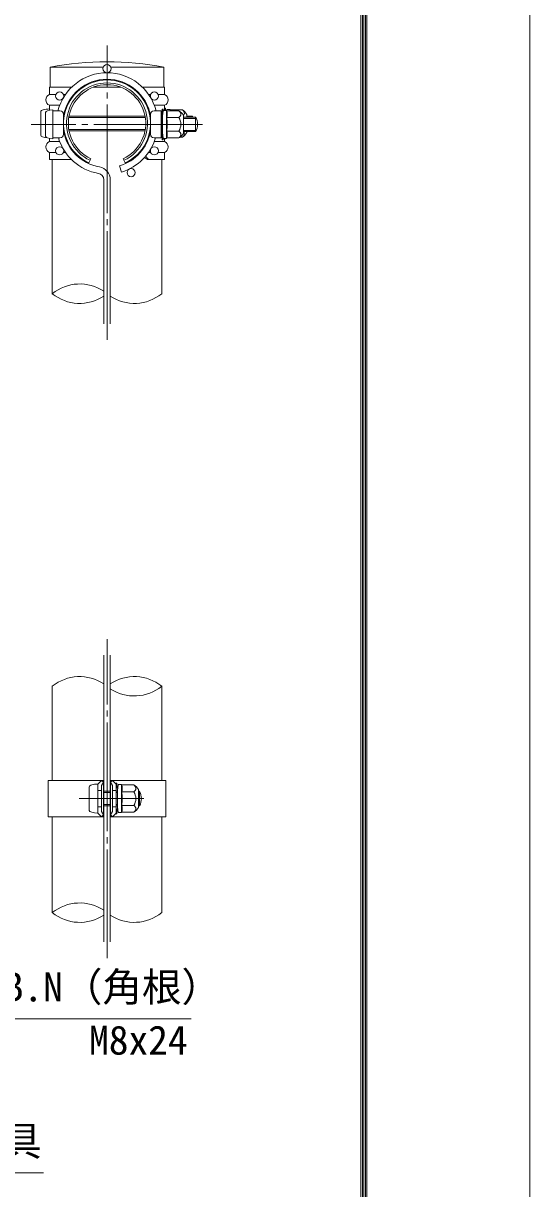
# Model space of a CAD drawing. Units: millimetres, scale not verified. Extents: x -4200 to 4200, y -2970 to 2970.
# Drawn here: x 3360 to 4200, y -717 to 1213 of the extents above; entities that cross this region are included whole.
import ezdxf
from ezdxf.enums import TextEntityAlignment as Align

# ---------------------------------------------------------------- set-up
doc = ezdxf.new("R2010")
doc.units = ezdxf.units.MM
doc.header["$LTSCALE"] = 10
doc.linetypes.add('LONG_CHAIN', pattern=[21, 18, -1, 1, -1])
for name, color, linetype, lineweight in [('0-3_D-STR1', 1, 'Continuous', 9), ('0-4_D-BMK', 2, 'LONG_CHAIN', 9), ('0-5_D-STR-DIM', 7, 'Continuous', 9), ('0-8_D-STR2', 7, 'Continuous', 9), ('0-9_D-STR3', 3, 'Continuous', 9), ('0-A_D-STR-TXT', 7, 'Continuous', 9), ('0-E_D-TTL', 7, 'Continuous', 9)]:
    doc.layers.add(name, color=color, linetype=linetype, lineweight=lineweight)
doc.styles.add('ＭＳ ゴシック', font='')
doc.styles.get('ＭＳ ゴシック').set_extended_font_data('MS Gothic')

msp = doc.modelspace()

# ---------------------------------------------------------------- linework, layer by layer
at = {"layer": '0-3_D-STR1'}
for p, q in [((3492.86, 1140.59), (3404.88, 1140.59)), ((3404.88, 1140.59), (3404.88, 1107.59)), ((3593.58, 1140.59), (3505.59, 1140.59)), ((3593.58, 1107.59), (3593.58, 1140.59)), ((3440.44, 1107.59), (3404.88, 1107.59)), ((3459.43, 1107.59), (3457.3, 1107.59)), ((3522.07, 1107.59), (3476.39, 1107.59)), ((3593.58, 1107.59), (3558.02, 1107.59)), ((3408.48, 987.59), (3408.48, 765.59)), ((3589.98, 765.59), (3589.98, 987.68)), ((3408.48, 115.22), (3408.48, -40.78)), ((3589.98, -40.78), (3589.98, 115.22)), ((3408.48, -100.78), (3408.48, -259.78)), ((3589.98, -259.78), (3589.98, -100.78))]:
    msp.add_line(p, q, dxfattribs=at)
msp.add_arc((3499.23, 662.3), 487.51, 78.84081, 101.15919, dxfattribs=at)
at = {"layer": '0-4_D-BMK'}
for p, q in [((3499.23, 688.91), (3499.23, 1176.59)), ((3657.32, 1046.06), (3373.2, 1046.06)), ((3499.23, -334.97), (3499.23, 193.4)), ((3453.23, -70.78), (3560.45, -70.78))]:
    msp.add_line(p, q, dxfattribs=at)
at = {"layer": '0-5_D-STR-DIM'}
for centre, start, end in [((3453.85, 709.6), 56.30864, 129.02451), ((3453.85, 821.57), 230.97549, 303.69136), ((3544.6, 821.57), 236.30864, 309.02451), ((3453.85, 59.23), 56.30864, 129.02451), ((3544.6, 59.23), 50.97549, 123.69136), ((3544.6, 171.2), 236.30864, 309.02451), ((3453.85, -315.77), 56.30864, 129.02451), ((3453.85, -203.8), 230.97549, 303.69136), ((3544.6, -203.8), 236.30864, 309.02451)]:
    msp.add_arc(centre, 72.06, start, end, dxfattribs=at)
at = {"layer": '0-8_D-STR2'}
for p, q in [((3520.15, 977.44), (3523.23, 967.09)), ((3493.83, 715.59), (3493.83, 954.18)), ((3504.63, 715.59), (3504.63, 954.18)), ((3493.83, -308.28), (3493.83, 166.72)), ((3504.63, -308.28), (3504.63, 166.72))]:
    msp.add_line(p, q, dxfattribs=at)
for centre in [(3499.23, 1138.34), (3420.64, 1092.96), (3577.82, 1092.96), (3420.64, 1002.21), (3577.82, 1002.21), (3539.18, 966.11)]:
    msp.add_circle(centre, 6.75, dxfattribs=at)
for centre, radius, start, end in [((3499.23, 1047.59), 84, 14.4591, 165.5409), ((3499.23, 1047.59), 73.2, 10.38886, 169.61114), ((3499.23, 1047.59), 84, 196.62015, 260.16066), ((3499.23, 1047.59), 73.2, 190.38886, 260.16066), ((3499.23, 1047.59), 73.2, 286.60421, 349.61114), ((3499.23, 1047.59), 84, 286.60421, 343.37985), ((3483.03, 954.18), 21.6, 0, 80.16066), ((3483.03, 954.18), 10.8, 0, 80.16066)]:
    msp.add_arc(centre, radius, start, end, dxfattribs=at)
at = {"layer": '0-9_D-STR3'}
for p, q in [((3440.44, 1107.59), (3403.68, 1107.59)), ((3403.68, 1095.59), (3403.68, 1107.59)), ((3457.3, 1107.59), (3459.43, 1107.59)), ((3594.78, 1107.59), (3558.02, 1107.59)), ((3594.78, 1107.59), (3594.78, 1099.27)), ((3594.78, 1095.59), (3594.78, 1107.59)), ((3403.68, 1095.59), (3414.42, 1095.59)), ((3426.85, 1095.59), (3430.29, 1095.59)), ((3571.6, 1095.59), (3568.16, 1095.59)), ((3594.78, 1095.59), (3584.04, 1095.59)), ((3389.28, 1067.09), (3389.28, 1028.09)), ((3397.23, 1065.63), (3397.23, 1026.5)), ((3403.68, 1069.38), (3403.68, 1077.59)), ((3403.68, 1077.59), (3420.77, 1077.59)), ((3403.68, 1071.59), (3403.68, 1069.84)), ((3409.23, 1022.06), (3409.23, 1070.06)), ((3409.23, 1068.56), (3421.23, 1068.56)), ((3427.23, 1029.56), (3427.23, 1062.56)), ((3571.23, 1062.56), (3571.23, 1029.56)), ((3577.23, 1068.56), (3589.23, 1068.56)), ((3594.78, 1077.59), (3577.69, 1077.59)), ((3589.23, 1068.56), (3589.23, 1023.56)), ((3590.77, 1066.91), (3589.23, 1061.6)), ((3590.77, 1071.23), (3590.77, 1066.91)), ((3590.77, 1071.23), (3592.27, 1071.23)), ((3591.33, 1059.54), (3592.49, 1069.03)), ((3592.27, 1071.23), (3592.27, 1066.91)), ((3597.8, 1069.29), (3592.79, 1069.29)), ((3594.78, 1069.29), (3594.78, 1077.59)), ((3594.78, 1073.09), (3594.78, 1069.29)), ((3596.28, 1073.09), (3594.78, 1073.09)), ((3596.28, 1073.09), (3596.28, 1069.29)), ((3597.92, 1046.04), (3597.92, 1069.22)), ((3598.14, 1068.93), (3598.34, 1070.58)), ((3618.31, 1068.58), (3598.27, 1068.58)), ((3603.65, 1070.84), (3598.64, 1070.84)), ((3603.77, 1068.58), (3603.77, 1070.76)), ((3604.07, 1070.11), (3603.94, 1070.62)), ((3624.16, 1070.11), (3604.07, 1070.11)), ((3631.68, 1062.59), (3631.68, 1058.06)), ((3427.23, 1058.06), (3427.99, 1058.06)), ((3427.23, 1056.03), (3427.72, 1056.03)), ((3435.81, 1057.56), (3562.65, 1057.56)), ((3436.16, 1059.59), (3562.3, 1059.59)), ((3570.46, 1058.06), (3571.23, 1058.06)), ((3570.73, 1056.03), (3571.23, 1056.03)), ((3589.23, 1061.6), (3589.23, 1030.52)), ((3590.73, 1058.21), (3591.33, 1058.21)), ((3591.33, 1059.54), (3591.33, 1032.54)), ((3591.33, 1058.21), (3591.33, 1033.91)), ((3618.31, 1057.32), (3597.92, 1057.32)), ((3597.92, 1046.04), (3597.92, 1022.87)), ((3625.83, 1061.06), (3625.83, 1031.06)), ((3625.83, 1058.06), (3646.23, 1058.06)), ((3625.83, 1056.03), (3647.2, 1056.03)), ((3646.23, 1058.06), (3646.23, 1034.06)), ((3409.23, 1023.56), (3421.23, 1023.56)), ((3427.23, 1036.09), (3428.15, 1036.09)), ((3427.29, 1034.06), (3428.51, 1034.06)), ((3435.81, 1037.62), (3562.65, 1037.62)), ((3436.16, 1035.59), (3562.3, 1035.59)), ((3569.95, 1034.06), (3571.17, 1034.06)), ((3570.3, 1036.09), (3571.23, 1036.09)), ((3577.23, 1023.56), (3589.23, 1023.56)), ((3590.77, 1024.54), (3589.23, 1030.52)), ((3590.73, 1033.91), (3591.33, 1033.91)), ((3590.73, 1030.52), (3592.27, 1024.54)), ((3591.33, 1032.54), (3592.49, 1023.06)), ((3592.27, 1024.54), (3592.27, 1020.23)), ((3618.31, 1034.81), (3597.92, 1034.81)), ((3618.31, 1023.55), (3598.22, 1023.55)), ((3624.16, 1025.07), (3620.48, 1025.07)), ((3625.83, 1036.09), (3647.2, 1036.09)), ((3625.83, 1034.06), (3646.23, 1034.06)), ((3631.68, 1034.06), (3631.68, 1032.59)), ((3403.68, 1017.59), (3403.68, 1022.75)), ((3403.68, 1017.59), (3403.68, 1022.75)), ((3403.68, 1017.59), (3420.77, 1017.59)), ((3426.12, 1006.15), (3426.12, 1006.22)), ((3594.78, 1017.59), (3577.69, 1017.59)), ((3597.73, 1022.79), (3592.79, 1022.79)), ((3594.78, 1022.79), (3594.78, 1017.59)), ((3594.78, 1017.59), (3594.78, 1022.79)), ((3594.78, 1022.79), (3594.78, 1022.09)), ((3403.68, 987.59), (3403.68, 999.59)), ((3403.68, 999.59), (3414.42, 999.59)), ((3403.68, 987.59), (3440.44, 987.59)), ((3426.85, 999.59), (3430.29, 999.59)), ((3457.3, 987.59), (3459.43, 987.59)), ((3469.23, 982.14), (3472.48, 989.23)), ((3529.23, 982.14), (3525.98, 989.23)), ((3594.78, 987.59), (3567.91, 987.59)), ((3571.6, 999.59), (3568.16, 999.59)), ((3594.78, 999.59), (3584.04, 999.59)), ((3594.78, 987.59), (3592.15, 987.59)), ((3594.78, 987.59), (3594.78, 999.59)), ((3594.78, 995.91), (3594.78, 987.59)), ((3401.58, -40.78), (3493.83, -40.78)), ((3401.58, -40.78), (3401.58, -100.78)), ((3469.79, -51.28), (3469.79, -90.28)), ((3490.18, -40.78), (3484.19, -46.78)), ((3484.19, -94.78), (3484.19, -46.78)), ((3484.19, -46.78), (3484.19, -94.78)), ((3484.19, -57.28), (3490.18, -57.28)), ((3490.18, -40.78), (3493.18, -43.78)), ((3493.18, -43.78), (3490.18, -49.27)), ((3490.18, -92.3), (3490.18, -49.27)), ((3491.71, -46.48), (3493.19, -46.48)), ((3493.18, -95.08), (3493.18, -46.48)), ((3493.19, -46.48), (3493.19, -40.78)), ((3504.63, -40.78), (3596.88, -40.78)), ((3505.27, -46.48), (3505.27, -40.78)), ((3508.27, -40.78), (3505.27, -43.78)), ((3505.27, -43.78), (3508.27, -49.27)), ((3505.27, -95.08), (3505.27, -46.48)), ((3506.75, -46.48), (3505.27, -46.48)), ((3508.27, -40.78), (3514.27, -46.78)), ((3508.27, -92.3), (3508.27, -49.27)), ((3514.27, -57.28), (3508.27, -57.28)), ((3514.27, -45.28), (3514.27, -49.6)), ((3515.77, -45.28), (3514.27, -45.28)), ((3514.27, -94.78), (3514.27, -46.78)), ((3514.83, -51.35), (3516.99, -54.37)), ((3515.77, -45.28), (3515.77, -49.6)), ((3516.05, -50.47), (3517.29, -52.21)), ((3516.67, -57.28), (3517.83, -47.8)), ((3516.67, -57.28), (3516.67, -84.28)), ((3523.14, -47.53), (3518.13, -47.53)), ((3523.27, -70.78), (3523.27, -47.61)), ((3523.56, -48.27), (3523.43, -47.76)), ((3543.65, -48.27), (3523.56, -48.27)), ((3551.17, -55.78), (3551.17, -85.78)), ((3596.88, -40.78), (3596.88, -100.78)), ((3493.18, -58.78), (3504.63, -58.78)), ((3493.18, -60.81), (3504.63, -60.81)), ((3514.27, -58.78), (3516.67, -58.78)), ((3514.27, -60.81), (3516.67, -60.81)), ((3543.65, -59.52), (3523.27, -59.52)), ((3523.27, -70.78), (3523.27, -93.96)), ((3551.17, -58.78), (3553.19, -58.78)), ((3551.17, -60.81), (3554.16, -60.81)), ((3553.19, -58.78), (3553.19, -82.78)), ((3484.19, -84.28), (3490.18, -84.28)), ((3490.18, -100.78), (3484.19, -94.78)), ((3493.18, -97.78), (3490.18, -92.3)), ((3491.71, -95.08), (3493.19, -95.08)), ((3493.18, -80.75), (3504.63, -80.75)), ((3493.18, -82.78), (3504.63, -82.78)), ((3493.19, -100.78), (3493.19, -95.08)), ((3505.27, -97.78), (3508.27, -92.3)), ((3505.27, -100.78), (3505.27, -95.08)), ((3506.75, -95.08), (3505.27, -95.08)), ((3514.27, -84.28), (3508.27, -84.28)), ((3508.27, -100.78), (3514.27, -94.78)), ((3514.27, -80.75), (3516.67, -80.75)), ((3514.27, -82.78), (3516.67, -82.78)), ((3514.27, -91.96), (3514.27, -96.28)), ((3514.83, -90.22), (3516.99, -87.19)), ((3516.05, -91.09), (3517.29, -89.35)), ((3516.67, -84.28), (3517.83, -93.77)), ((3523.07, -94.03), (3518.13, -94.03)), ((3543.65, -82.04), (3523.27, -82.04)), ((3543.65, -93.3), (3523.56, -93.3)), ((3551.17, -80.75), (3554.16, -80.75)), ((3551.17, -82.78), (3553.19, -82.78)), ((3401.58, -100.78), (3493.83, -100.78)), ((3490.18, -100.78), (3493.18, -97.78)), ((3504.63, -100.78), (3596.88, -100.78)), ((3508.27, -100.78), (3505.27, -97.78))]:
    msp.add_line(p, q, dxfattribs=at)
for points in [[(3592.27, 1066.91), (3590.73, 1061.6), (3590.73, 1030.52)], [(3631.68, 1059.59), (3640.68, 1059.59), (3640.68, 1058.06)], [(3590.77, 1024.54), (3590.77, 1020.23), (3592.27, 1020.23)], [(3596.28, 1022.79), (3596.28, 1022.09), (3594.78, 1022.09)], [(3515.77, -91.96), (3515.77, -96.28), (3514.27, -96.28)]]:
    msp.add_lwpolyline(points, dxfattribs=at)
for centre, radius, start, end in [((3499.23, 1047.59), 72, 294.62432, 245.37568), ((3499.23, 1047.59), 67.2, 294.62432, 245.37568), ((3499.23, 1047.59), 64.2, 294.62432, 245.37568), ((3407.43, 1086.59), 9.75, 112.61986, 247.38014), ((3591.03, 1086.59), 9.75, 292.61986, 67.38014), ((3421.23, 1062.56), 6, 0, 90), ((3577.23, 1062.56), 6, 90, 180), ((3592.79, 1068.99), 0.3, 90, 173), ((3597.8, 1068.99), 0.3, 15, 90), ((3582.85, 1063), 16.4, 339.64454, 21.71401), ((3598.64, 1070.54), 0.3, 90, 173), ((3603.65, 1070.54), 0.3, 15, 90), ((3589.13, 1064.47), 15.97, 14.90359, 22.7756), ((3615.26, 1062.95), 6.4, 298.45309, 61.54691), ((3605.5, 1048.3), 24, 32.13463, 57.68315), ((3621.11, 1064.48), 6.4, 317.45541, 61.54691), ((3611.35, 1049.82), 24, 32.13463, 57.68315), ((3589.61, 1058.26), 1.71, 358.43845, 49.48837), ((3535.66, 1046.04), 63.57, 0, 10.20031), ((3535.66, 1046.04), 63.57, 349.79969, 0), ((3601.04, 1046.06), 20.62, 0, 33.09348), ((3601.04, 1046.06), 20.62, 326.90652, 0), ((3618.18, 1047.59), 25.5, 24.25131, 28.07249), ((3623.73, 1046.06), 25.5, 331.92751, 28.07249), ((3421.23, 1029.56), 6, 270, 0), ((3577.23, 1029.56), 6, 180, 270), ((3589.61, 1033.87), 1.71, 310.51348, 1.56339), ((3583.28, 1029.16), 15.97, 337.2244, 20.62678), ((3615.26, 1029.18), 6.4, 298.45309, 61.54691), ((3605.5, 1043.83), 24, 302.31685, 327.86537), ((3621.11, 1030.7), 6.4, 298.45309, 31.66849), ((3611.35, 1045.36), 24, 302.31685, 327.86537), ((3407.43, 1008.59), 9.75, 112.61986, 247.38014), ((3416.69, 1008.59), 9.13, 348.40415, 350.0359), ((3592.79, 1023.09), 0.3, 187, 270), ((3591.03, 1008.59), 9.75, 292.61986, 67.38014), ((3597.73, 1023.09), 0.3, 270, 337.2244), ((3569.45, 996.59), 9.13, 213.34935, 260.27718), ((3572.35, 996.59), 9.13, 198.30949, 260.27718), ((3517.27, -49.6), 3, 180, 215.53768), ((3517.27, -49.6), 1.5, 180, 215.53768), ((3515.77, -55.24), 1.5, 33.43373, 35.53768), ((3518.13, -47.83), 0.3, 90, 173), ((3523.14, -47.83), 0.3, 15, 90), ((3508.62, -53.9), 15.97, 339.37322, 22.7756), ((3540.6, -53.9), 6.4, 298.45309, 61.54691), ((3530.85, -68.55), 24, 32.13463, 57.68315), ((3461, -70.78), 63.57, 0, 10.20031), ((3461, -70.78), 63.57, 349.79969, 0), ((3526.38, -70.78), 20.62, 0, 33.09348), ((3526.38, -70.78), 20.62, 326.90652, 0), ((3530.69, -70.78), 25.5, 331.92751, 28.07249), ((3517.27, -91.96), 3, 144.46232, 180), ((3517.27, -91.96), 1.5, 144.46232, 180), ((3515.77, -86.32), 1.5, 324.46232, 326.56627), ((3518.13, -93.73), 0.3, 187, 270), ((3523.07, -93.73), 0.3, 270, 337.2244), ((3508.62, -87.67), 15.97, 337.2244, 20.62678), ((3540.6, -87.67), 6.4, 298.45309, 61.54691), ((3530.85, -73.02), 24, 302.31685, 327.86537)]:
    msp.add_arc(centre, radius, start, end, dxfattribs=at)
for centre, start_param, end_param in [((3403.68, 1067.09), 1.5707963, 3.1415927), ((3411.63, 1065.63), 1.7382444, 3.1415927), ((3403.68, 1028.09), 3.1415927, 4.477186), ((3411.63, 1026.5), 3.1415927, 4.5449409), ((3484.19, -51.28), 1.5707963, 3.1415927), ((3484.19, -90.28), 3.1415927, 4.712389)]:
    msp.add_ellipse(centre, major_axis=(14.4, 0), ratio=0.3125, start_param=start_param, end_param=end_param, dxfattribs=at)
at = {"layer": '0-A_D-STR-TXT'}
for points in [[(3638.9, -435.75), (3078.33, -435.75), (2940.67, -91.12)], [(3393.93, -690.66), (3010.08, -690.66), (2930.2, -990.88)]]:
    msp.add_lwpolyline(points, dxfattribs=at)
at = {"layer": '0-E_D-TTL', "color": 2}
msp.add_lwpolyline([(-4199.68, 2970.23), (4200.32, 2970.23), (4200.32, -2969.77), (-4199.68, -2969.77)], close=True, dxfattribs=at)
at = {"layer": '0-E_D-TTL'}
for points in [[(-3929.68, 2750.23), (3930.32, 2750.23), (3930.32, -2749.77), (-3929.68, -2749.77)], [(-3927.18, 2747.73), (3927.82, 2747.73), (3927.82, -2747.27), (-3927.18, -2747.27)], [(-3924.68, 2745.23), (3925.32, 2745.23), (3925.32, -2744.77), (-3924.68, -2744.77)], [(-3922.18, 2742.73), (3922.82, 2742.73), (3922.82, -2742.27), (-3922.18, -2742.27)], [(-3919.68, 2740.23), (3920.32, 2740.23), (3920.32, -2739.77), (-3919.68, -2739.77)]]:
    msp.add_lwpolyline(points, close=True, dxfattribs=at)

# ---------------------------------------------------------------- texts
at = {"layer": '0-A_D-STR-TXT', "style": 'ＭＳ ゴシック'}
for s, p in [('バンドB.N（角根）', (3131.03, -421.26)), ('M8x24', (3469.44, -509.29)), ('パネル金具', (3063.04, -676.8))]:
    msp.add_text(s, height=48.09, dxfattribs=at).set_placement(p, align=Align.BOTTOM_LEFT)

doc.saveas('drawing.dxf')
